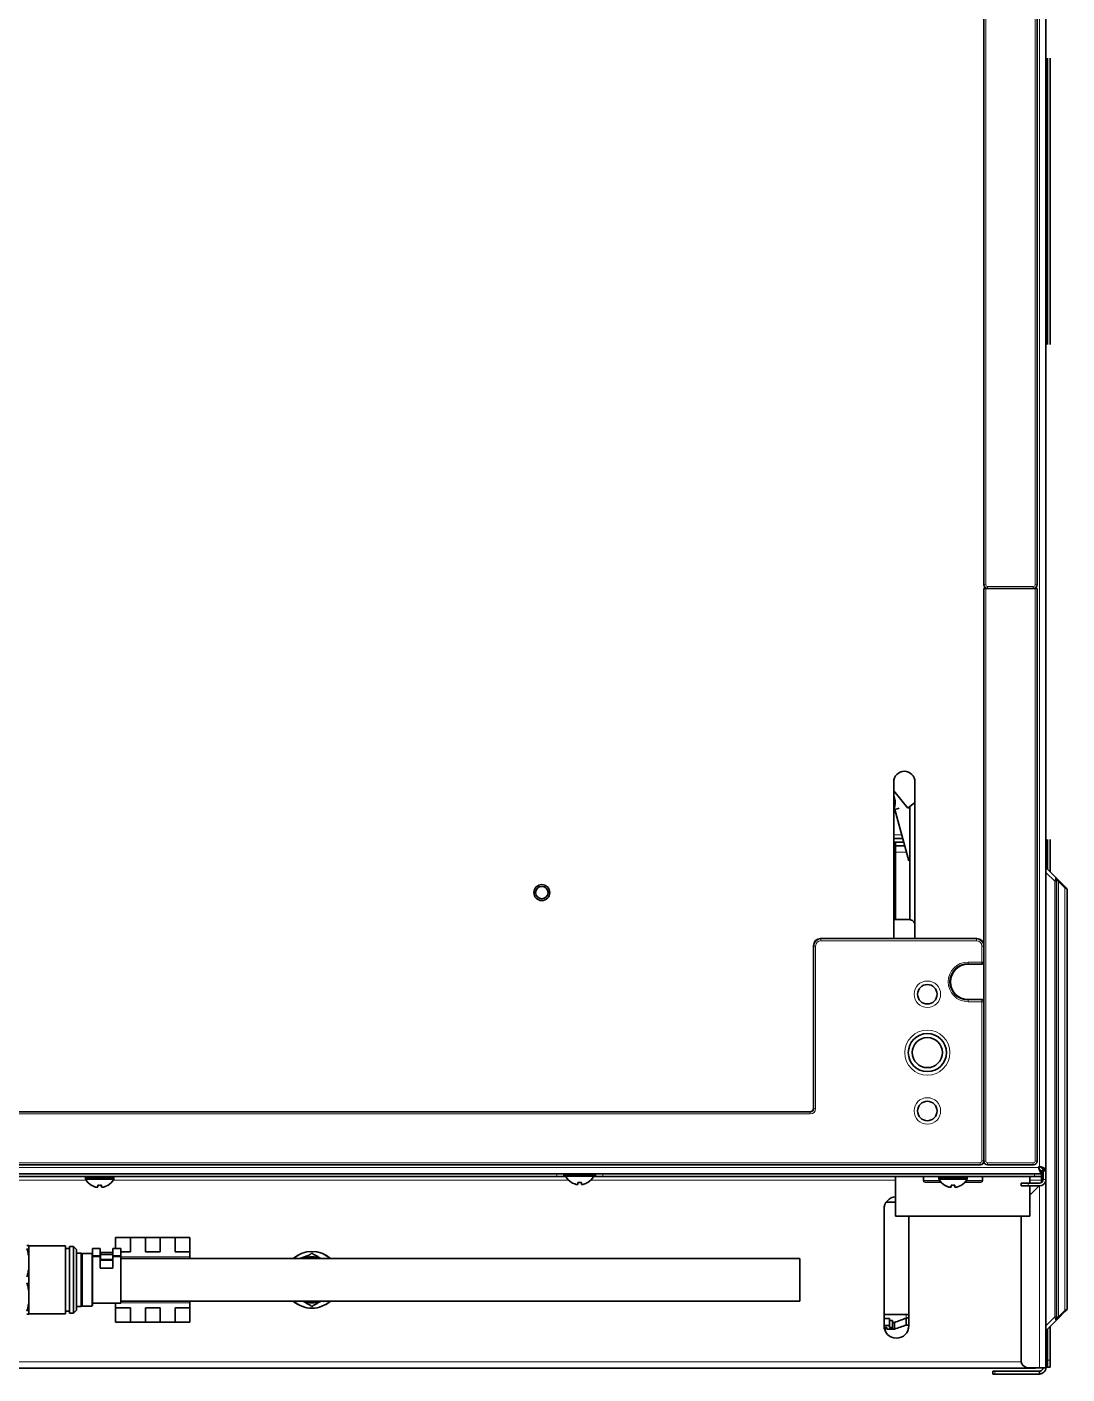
# Model space of a CAD drawing. Header units: inches. Extents: x -1096 to 3103, y -191 to 3207.
# Drawn here: x 1507.5 to 1801.6, y 2397.5 to 2778.4 of the extents above; entities that cross this region are included whole.
import ezdxf

# ---------------------------------------------------------------- set-up
doc = ezdxf.new("R2010")
doc.units = ezdxf.units.IN

msp = doc.modelspace()

# ---------------------------------------------------------------- linework, layer by layer
at = {"lineweight": 35}
for p, q in [((1778.11, 2620.64), (1778.11, 3046.64)), ((1793.11, 3046.64), (1793.11, 2620.64)), ((1795.61, 2455.28), (1795.61, 3028.14)), ((1796.06, 2688.65), (1796.06, 2769.63)), ((1796.86, 2688.65), (1796.86, 2769.63)), ((1778.16, 2619.64), (1778.11, 2619.64)), ((1778.11, 2457.64), (1778.11, 2619.64)), ((1778.66, 2619.64), (1778.16, 2619.64)), ((1792.55, 2619.64), (1778.66, 2619.64)), ((1793.05, 2619.64), (1792.55, 2619.64)), ((1793.11, 2619.64), (1793.05, 2619.64)), ((1793.11, 2619.64), (1793.11, 2457.64)), ((1752.61, 2564.94), (1752.61, 2520.64)), ((1758.61, 2520.64), (1758.61, 2564.94)), ((1752.61, 2562.41), (1756.6, 2557.51)), ((1752.61, 2557.05), (1754.17, 2557.47)), ((1752.96, 2557.15), (1756.86, 2542.62)), ((1756.6, 2557.51), (1758.61, 2559.14)), ((1757.11, 2557.92), (1757.11, 2526.02)), ((1755.16, 2548.94), (1752.61, 2548.94)), ((1796.06, 2540.3), (1796.06, 2548.65)), ((1796.86, 2539.5), (1796.86, 2548.65)), ((1752.6, 2547.64), (1753.11, 2547.64)), ((1755.43, 2547.94), (1752.61, 2547.94)), ((1753.11, 2526.04), (1753.11, 2547.64)), ((1755.73, 2546.84), (1753.11, 2546.84)), ((1757.11, 2542.69), (1756.86, 2542.62)), ((1795.61, 2540.74), (1798.46, 2537.89)), ((1798.46, 2537.89), (1799.19, 2537.15)), ((1798.61, 2537.53), (1798.61, 2536.84)), ((1799.19, 2537.15), (1801.02, 2535.33)), ((1798.61, 2536.84), (1798.61, 2413.64)), ((1798.61, 2535.22), (1798.61, 2535.22)), ((1801.02, 2535.33), (1801.46, 2534.89)), ((1801.61, 2534.53), (1801.61, 2415.95)), ((1756.81, 2526.04), (1752.61, 2526.04)), ((1729.91, 2472.64), (1729.91, 2518.64)), ((1731.9, 2520.64), (1776.11, 2520.64)), ((1778.11, 2518.64), (1778.11, 2513.89)), ((1777.61, 2513.39), (1773.61, 2513.39)), ((1773.61, 2503.39), (1777.61, 2503.39)), ((1778.11, 2502.89), (1778.11, 2457.64)), ((1798.61, 2476.26), (1798.61, 2476.26)), ((1798.61, 2474.22), (1798.61, 2474.22)), ((1327.31, 2471.64), (1728.91, 2471.64)), ((1794.46, 2454.14), (1261.75, 2454.14)), ((1777.11, 2456.64), (1279.11, 2456.64)), ((1657.31, 2454.14), (1390.31, 2454.14)), ((1657.31, 2453.34), (1390.31, 2453.34)), ((1659.31, 2453.34), (1657.31, 2453.34)), ((1659.31, 2454.14), (1659.31, 2453.34)), ((1659.86, 2453.34), (1659.31, 2453.34)), ((1659.81, 2453.74), (1659.81, 2453.54)), ((1668.31, 2453.34), (1667.75, 2453.34)), ((1667.81, 2453.54), (1667.81, 2453.74)), ((1668.31, 2453.34), (1668.31, 2454.14)), ((1670.31, 2453.34), (1668.31, 2453.34)), ((1792.36, 2454.14), (1670.31, 2454.14)), ((1792.36, 2453.34), (1670.31, 2453.34)), ((1753.11, 2453.34), (1753.11, 2442.14)), ((1760.98, 2453.34), (1760.98, 2452.24)), ((1777.73, 2452.24), (1777.73, 2453.34)), ((1792.11, 2456.64), (1779.11, 2456.64)), ((1791.11, 2451.5), (1791.11, 2453.34)), ((1794.36, 2453.34), (1792.36, 2453.34)), ((1793.58, 2455.86), (1793.56, 2455.92)), ((1793.89, 2456.17), (1793.83, 2456.19)), ((1794.36, 2454.14), (1794.36, 2453.34)), ((1794.36, 2453.34), (1794.36, 2452.34)), ((1794.8, 2454.94), (1794.46, 2454.94)), ((1794.8, 2454.14), (1794.46, 2454.14)), ((1794.81, 2454.94), (1794.48, 2454.94)), ((1794.8, 2454.94), (1794.8, 2454.14)), ((1794.81, 2454.94), (1794.81, 2455.28)), ((1794.81, 2454.94), (1794.81, 2452.5)), ((1795.61, 2454.94), (1794.81, 2454.94)), ((1795.61, 2454.94), (1795.61, 2455.28)), ((1795.61, 2454.94), (1795.61, 2452.5)), ((1524.11, 2452.94), (1524.11, 2452.74)), ((1525.81, 2450.86), (1525.81, 2450.9)), ((1530.41, 2450.9), (1530.41, 2450.86)), ((1532.11, 2452.74), (1532.11, 2452.94)), ((1661.51, 2451.66), (1661.51, 2451.7)), ((1666.11, 2451.7), (1666.11, 2451.66)), ((1761.48, 2451.74), (1765.99, 2451.74)), ((1765.36, 2452.94), (1765.36, 2452.74)), ((1767.06, 2450.86), (1767.06, 2450.9)), ((1771.66, 2450.9), (1771.66, 2450.86)), ((1772.72, 2451.74), (1777.23, 2451.74)), ((1773.36, 2452.74), (1773.36, 2452.94)), ((1788.61, 2451.5), (1790.61, 2451.5)), ((1788.61, 2450.7), (1788.61, 2451.5)), ((1790.61, 2450.7), (1788.61, 2450.7)), ((1793.81, 2451.5), (1790.61, 2451.5)), ((1793.81, 2450.7), (1790.61, 2450.7)), ((1791.11, 2442.14), (1791.11, 2450.7)), ((1791.11, 2448.1), (1793.71, 2450.7)), ((1794.36, 2452.34), (1794.36, 2451.66)), ((1795.46, 2451.8), (1795.61, 2451.8)), ((1795.61, 2451.8), (1795.47, 2451.8)), ((1795.61, 2452.5), (1795.61, 2451.8)), ((1795.61, 2451.8), (1795.61, 2451.8)), ((1795.61, 2399.3), (1795.61, 2451.8)), ((1753.11, 2446.12), (1750.47, 2446.12)), ((1749.86, 2411.14), (1749.86, 2444.14)), ((1791.11, 2442.14), (1753.11, 2442.14)), ((1756.86, 2442.14), (1756.86, 2411.14)), ((1788.61, 2442.14), (1788.61, 2401.3)), ((1532.61, 2432.97), (1532.61, 2436.14)), ((1532.61, 2436.14), (1536.81, 2436.14)), ((1536.81, 2433.8), (1536.81, 2436.14)), ((1536.81, 2436.14), (1541.01, 2436.14)), ((1541.01, 2436.14), (1541.01, 2433.8)), ((1541.01, 2436.14), (1545.21, 2436.14)), ((1545.21, 2433.8), (1545.21, 2436.14)), ((1545.21, 2436.14), (1549.41, 2436.14)), ((1549.41, 2436.14), (1553.61, 2436.14)), ((1549.41, 2436.14), (1549.41, 2433.8)), ((1553.61, 2436.14), (1553.61, 2432.09)), ((1508.06, 2430.46), (1508.06, 2433.89)), ((1518.46, 2433.79), (1508.06, 2433.79)), ((1508.06, 2430.46), (1508.06, 2427.57)), ((1518.46, 2424.14), (1518.46, 2433.79)), ((1519.56, 2433.04), (1518.46, 2433.04)), ((1519.56, 2424.14), (1519.56, 2433.54)), ((1520.71, 2433.54), (1519.56, 2433.54)), ((1521.56, 2432.69), (1520.71, 2433.54)), ((1520.71, 2424.14), (1520.71, 2433.54)), ((1521.56, 2424.14), (1521.56, 2432.69)), ((1522.76, 2431.69), (1521.56, 2431.69)), ((1523.06, 2431.39), (1523.06, 2416.89)), ((1523.06, 2416.89), (1523.06, 2431.39)), ((1525.86, 2431.59), (1523.26, 2431.59)), ((1526.06, 2431.39), (1526.06, 2432.97)), ((1528.26, 2432.97), (1526.06, 2432.97)), ((1526.06, 2431.39), (1526.06, 2416.89)), ((1528.26, 2430.74), (1526.06, 2430.74)), ((1528.26, 2432.97), (1528.26, 2430.99)), ((1528.26, 2430.99), (1528.26, 2430.74)), ((1528.26, 2427.44), (1528.26, 2430.74)), ((1531.81, 2431.87), (1528.31, 2431.87)), ((1528.31, 2431.35), (1528.31, 2431.87)), ((1531.81, 2431.35), (1528.31, 2431.35)), ((1528.31, 2429.95), (1528.31, 2431.35)), ((1531.81, 2431.87), (1531.81, 2431.35)), ((1531.81, 2431.35), (1531.81, 2429.95)), ((1531.86, 2430.99), (1531.86, 2432.97)), ((1534.06, 2432.97), (1531.86, 2432.97)), ((1531.86, 2430.74), (1531.86, 2430.99)), ((1531.86, 2430.74), (1531.86, 2427.44)), ((1534.06, 2430.74), (1531.86, 2430.74)), ((1534.06, 2432.97), (1534.06, 2430.99)), ((1536.81, 2432.09), (1534.06, 2432.09)), ((1534.06, 2430.99), (1534.06, 2430.74)), ((1534.06, 2430.74), (1534.06, 2417.54)), ((1536.81, 2433.8), (1536.81, 2432.09)), ((1541.01, 2432.09), (1541.01, 2433.8)), ((1545.21, 2432.09), (1541.01, 2432.09)), ((1545.21, 2433.8), (1545.21, 2432.09)), ((1549.41, 2432.09), (1549.41, 2433.8)), ((1553.61, 2432.09), (1549.41, 2432.09)), ((1553.61, 2432.09), (1553.61, 2430.64)), ((1553.61, 2430.64), (1553.61, 2430.14)), ((1584.96, 2430.29), (1584.8, 2430.23)), ((1584.96, 2430.29), (1586.73, 2430.93)), ((1508.06, 2427.57), (1508.06, 2420.71)), ((1528.31, 2430.14), (1528.26, 2430.14)), ((1531.86, 2427.44), (1528.26, 2427.44)), ((1528.31, 2429.75), (1528.31, 2429.95)), ((1528.31, 2429.75), (1531.81, 2429.75)), ((1531.86, 2430.14), (1531.81, 2430.14)), ((1531.81, 2429.95), (1531.81, 2429.75)), ((1726.06, 2430.14), (1534.06, 2430.14)), ((1726.06, 2418.14), (1726.06, 2430.14)), ((1518.46, 2414.49), (1518.46, 2424.14)), ((1519.56, 2414.74), (1519.56, 2424.14)), ((1520.71, 2414.74), (1520.71, 2424.14)), ((1521.56, 2415.59), (1521.56, 2424.14)), ((1508.06, 2420.71), (1508.06, 2417.82)), ((1508.06, 2414.39), (1508.06, 2417.82)), ((1518.46, 2415.24), (1519.56, 2415.24)), ((1520.71, 2414.74), (1521.56, 2415.59)), ((1521.56, 2416.59), (1522.76, 2416.59)), ((1523.26, 2416.69), (1525.86, 2416.69)), ((1526.06, 2417.54), (1534.06, 2417.54)), ((1532.61, 2416.19), (1532.61, 2417.64)), ((1532.61, 2412.14), (1532.61, 2416.19)), ((1532.61, 2416.19), (1536.81, 2416.19)), ((1534.06, 2418.14), (1726.06, 2418.14)), ((1536.81, 2416.19), (1536.81, 2414.48)), ((1541.01, 2416.19), (1545.21, 2416.19)), ((1541.01, 2414.48), (1541.01, 2416.19)), ((1545.21, 2416.19), (1545.21, 2414.48)), ((1549.41, 2414.48), (1549.41, 2416.19)), ((1549.41, 2416.19), (1553.61, 2416.19)), ((1553.61, 2418.14), (1553.61, 2417.64)), ((1553.61, 2417.64), (1553.61, 2416.19)), ((1553.61, 2416.19), (1553.61, 2412.14)), ((1591.25, 2418), (1591.41, 2418.05)), ((1798.61, 2415.26), (1798.61, 2415.26)), ((1801.02, 2415.15), (1799.19, 2413.33)), ((1801.46, 2415.59), (1801.02, 2415.15)), ((1508.06, 2414.49), (1518.46, 2414.49)), ((1519.56, 2414.74), (1520.71, 2414.74)), ((1536.81, 2412.14), (1532.61, 2412.14)), ((1536.81, 2412.14), (1536.81, 2414.48)), ((1536.81, 2412.14), (1541.01, 2412.14)), ((1541.01, 2414.48), (1541.01, 2412.14)), ((1545.21, 2412.14), (1541.01, 2412.14)), ((1545.21, 2412.14), (1545.21, 2414.48)), ((1545.21, 2412.14), (1549.41, 2412.14)), ((1549.41, 2414.48), (1549.41, 2412.14)), ((1553.61, 2412.14), (1549.41, 2412.14)), ((1749.86, 2414.36), (1756.16, 2414.36)), ((1749.86, 2413.2), (1751.42, 2413.2)), ((1751.42, 2412.64), (1751.42, 2413.2)), ((1751.42, 2412.64), (1751.42, 2410.71)), ((1752.24, 2412.64), (1751.42, 2412.64)), ((1752.24, 2412.09), (1752.24, 2412.64)), ((1752.24, 2412.09), (1752.24, 2410.21)), ((1752.24, 2412.09), (1752.82, 2412.09)), ((1752.82, 2410.21), (1752.82, 2412.09)), ((1756.16, 2413.34), (1756.16, 2411.34)), ((1798.46, 2412.59), (1795.61, 2409.74)), ((1799.19, 2413.33), (1798.46, 2412.59)), ((1798.61, 2412.95), (1799.19, 2413.68)), ((1798.61, 2413.64), (1798.61, 2412.95)), ((1751.42, 2411.21), (1749.86, 2411.21)), ((1749.88, 2410.71), (1750.66, 2410.71)), ((1750.16, 2410.71), (1750.16, 2409.71)), ((1750.66, 2410.71), (1750.66, 2410.21)), ((1750.66, 2410.21), (1752.24, 2410.21)), ((1751.42, 2410.71), (1752.24, 2410.71)), ((1752.82, 2410.21), (1752.24, 2410.21)), ((1796.06, 2401.44), (1796.06, 2410.19)), ((1796.86, 2401.44), (1796.86, 2411)), ((1796.06, 2399.44), (1796.06, 2401.44)), ((1796.86, 2401.44), (1796.86, 2399.44)), ((1792.35, 2399.14), (1410.7, 2399.14)), ((1780.61, 2398.3), (1781.19, 2398.3)), ((1780.61, 2397.5), (1780.61, 2398.3)), ((1781.19, 2397.5), (1780.61, 2397.5)), ((1793.81, 2398.3), (1781.19, 2398.3)), ((1781.19, 2397.5), (1793.81, 2397.5)), ((1790.61, 2399.3), (1793.81, 2399.3)), ((1793.81, 2399.3), (1795.61, 2399.3)), ((1793.81, 2398.3), (1793.81, 2397.5)), ((1796.86, 2399.44), (1796.06, 2399.44))]:
    msp.add_line(p, q, dxfattribs=at)
at = {"lineweight": 13}
for p, q in [((1778.16, 2620.69), (1778.16, 3046.59)), ((1778.66, 3046.59), (1778.66, 2620.69)), ((1792.55, 2620.69), (1792.55, 3046.59)), ((1793.05, 3046.59), (1793.05, 2620.69)), ((1793.81, 2456.19), (1793.81, 3028.14)), ((1778.11, 2620.64), (1778.16, 2620.69)), ((1778.16, 2620.69), (1778.66, 2620.69)), ((1778.16, 2457.69), (1778.16, 2619.64)), ((1778.66, 2619.64), (1778.66, 2457.69)), ((1779.16, 2619.69), (1779.11, 2619.64)), ((1779.16, 2619.69), (1779.16, 2620.19)), ((1779.16, 2620.19), (1792.05, 2620.19)), ((1792.05, 2619.69), (1779.16, 2619.69)), ((1792.05, 2619.69), (1792.05, 2620.19)), ((1792.11, 2619.64), (1792.05, 2619.69)), ((1793.05, 2620.69), (1792.55, 2620.69)), ((1792.55, 2457.69), (1792.55, 2619.64)), ((1793.05, 2620.69), (1793.11, 2620.64)), ((1793.05, 2619.64), (1793.05, 2457.69)), ((1752.86, 2560.44), (1752.61, 2560.37)), ((1754.89, 2549.94), (1752.6, 2549.94)), ((1756.21, 2545.04), (1753.11, 2545.04)), ((1798.12, 2536.84), (1795.61, 2539.36)), ((1799.19, 2536.8), (1798.61, 2537.53)), ((1798.61, 2536.84), (1798.12, 2536.84)), ((1798.12, 2413.64), (1798.12, 2536.84)), ((1801.02, 2534.97), (1799.19, 2536.8)), ((1799.19, 2536.8), (1799.19, 2413.68)), ((1801.61, 2534.53), (1801.02, 2534.97)), ((1801.02, 2415.51), (1801.02, 2534.97)), ((1730.01, 2518.54), (1729.91, 2518.64)), ((1730.01, 2472.53), (1730.01, 2518.54)), ((1730.01, 2518.54), (1730.51, 2518.54)), ((1730.51, 2518.54), (1730.51, 2472.53)), ((1731.9, 2520.64), (1732.01, 2520.54)), ((1732.01, 2520.54), (1776, 2520.54)), ((1732.01, 2520.54), (1732.01, 2520.04)), ((1776, 2520.04), (1732.01, 2520.04)), ((1776, 2520.54), (1776.11, 2520.64)), ((1776, 2520.54), (1776, 2520.04)), ((1777.5, 2514), (1777.5, 2518.54)), ((1778, 2518.54), (1777.5, 2518.54)), ((1778.11, 2518.64), (1778, 2518.54)), ((1778, 2518.54), (1778, 2514)), ((1773.61, 2513.5), (1773.61, 2514)), ((1773.61, 2514), (1777.5, 2514)), ((1773.61, 2513.39), (1773.61, 2513.5)), ((1777.5, 2513.5), (1773.61, 2513.5)), ((1777.5, 2513.5), (1777.5, 2514)), ((1778, 2514), (1777.5, 2514)), ((1777.61, 2513.39), (1777.5, 2513.5)), ((1778, 2514), (1778.11, 2513.89)), ((1773.61, 2503.39), (1773.61, 2503.29)), ((1773.61, 2503.29), (1777.5, 2503.29)), ((1773.61, 2503.29), (1773.61, 2502.79)), ((1777.5, 2502.79), (1773.61, 2502.79)), ((1777.5, 2503.29), (1777.61, 2503.39)), ((1777.5, 2503.29), (1777.5, 2502.79)), ((1777.5, 2502.79), (1778, 2502.79)), ((1777.5, 2457.75), (1777.5, 2502.79)), ((1778.11, 2502.89), (1778, 2502.79)), ((1778, 2502.79), (1778, 2457.75)), ((1729.91, 2472.64), (1730.01, 2472.53)), ((1730.01, 2472.53), (1730.51, 2472.53)), ((1327.2, 2471.54), (1729.01, 2471.54)), ((1729.01, 2471.04), (1327.2, 2471.04)), ((1729.01, 2471.54), (1728.91, 2471.64)), ((1729.01, 2471.54), (1729.01, 2471.04)), ((1279.21, 2457.25), (1777, 2457.25)), ((1777, 2456.75), (1777, 2457.25)), ((1778, 2457.75), (1777.5, 2457.75)), ((1778, 2457.75), (1778.11, 2457.64)), ((1778.11, 2457.64), (1778.16, 2457.69)), ((1778.66, 2457.69), (1778.16, 2457.69)), ((1779.16, 2456.69), (1779.16, 2457.19)), ((1779.16, 2457.19), (1792.05, 2457.19)), ((1792.05, 2456.69), (1792.05, 2457.19)), ((1793.05, 2457.69), (1792.55, 2457.69)), ((1793.05, 2457.69), (1793.11, 2457.64)), ((1262.66, 2455.94), (1793.56, 2455.94)), ((1777, 2456.75), (1279.21, 2456.75)), ((1657.31, 2453.34), (1657.31, 2454.14)), ((1659.81, 2453.74), (1667.81, 2453.74)), ((1659.81, 2453.54), (1667.81, 2453.54)), ((1659.86, 2453.34), (1667.75, 2453.34)), ((1670.31, 2454.14), (1670.31, 2453.34)), ((1777.11, 2456.64), (1777, 2456.75)), ((1779.16, 2456.69), (1779.11, 2456.64)), ((1792.05, 2456.69), (1779.16, 2456.69)), ((1792.11, 2456.64), (1792.05, 2456.69)), ((1792.36, 2453.34), (1792.36, 2454.14)), ((1793.81, 2455.5), (1793.81, 2456.2)), ((1794.48, 2454.94), (1794.48, 2454.94)), ((1794.48, 2451.76), (1794.48, 2454.14)), ((1393.62, 2452.34), (1524.29, 2452.34)), ((1524.11, 2452.94), (1532.11, 2452.94)), ((1524.11, 2452.74), (1532.11, 2452.74)), ((1524.16, 2452.54), (1532.05, 2452.54)), ((1531.93, 2452.34), (1660.63, 2452.34)), ((1666.97, 2452.34), (1753.1, 2452.34)), ((1765.6, 2452.24), (1760.98, 2452.24)), ((1765.36, 2452.94), (1773.36, 2452.94)), ((1765.36, 2452.74), (1773.36, 2452.74)), ((1765.41, 2452.54), (1773.3, 2452.54)), ((1777.73, 2452.24), (1773.11, 2452.24)), ((1790.61, 2451.5), (1790.61, 2450.7)), ((1791.1, 2452.34), (1794.36, 2452.34)), ((1793.81, 2399.3), (1793.81, 2450.7)), ((1794.81, 2452.5), (1795.61, 2452.5)), ((1522.76, 2431.69), (1522.76, 2416.59)), ((1523.26, 2431.59), (1523.26, 2416.69)), ((1525.86, 2416.69), (1525.86, 2431.59)), ((1528.26, 2430.99), (1526.06, 2430.99)), ((1534.06, 2430.99), (1531.86, 2430.99)), ((1534.06, 2430.64), (1553.61, 2430.64)), ((1531.81, 2429.95), (1528.31, 2429.95)), ((1553.61, 2417.64), (1534.06, 2417.64)), ((1799.19, 2413.68), (1801.02, 2415.51)), ((1801.02, 2415.51), (1801.61, 2415.95)), ((1756.16, 2414.36), (1756.16, 2413.34)), ((1795.61, 2411.12), (1798.12, 2413.64)), ((1798.61, 2413.64), (1798.12, 2413.64)), ((1750.11, 2409.84), (1750.11, 2410.71)), ((1410.79, 2400.94), (1788.63, 2400.94)), ((1796.06, 2401.44), (1796.86, 2401.44)), ((1781.19, 2398.3), (1781.19, 2397.5))]:
    msp.add_line(p, q, dxfattribs=at)
at = {"lineweight": 35}
for centre, radius in [((1653.11, 2533.64), 2.25), ((1653.11, 2533.64), 1.75), ((1762.11, 2504.89), 2.75), ((1762.11, 2488.39), 5.38), ((1762.11, 2488.39), 4.25), ((1762.11, 2471.89), 2.75)]:
    msp.add_circle(centre, radius, dxfattribs=at)
at = {"lineweight": 13}
for centre, radius in [((1762.11, 2504.89), 3.75), ((1762.11, 2488.39), 6.38), ((1762.11, 2471.89), 3.75)]:
    msp.add_circle(centre, radius, dxfattribs=at)
at = {"lineweight": 35}
for centre, radius, start, end in [((1755.61, 2564.94), 3, 0, 180), ((1748.27, 2559.21), 4.75, 15, 24.09), ((1748.27, 2559.21), 4.75, 335.9119, 15), ((1798.11, 2537.53), 0.5, 0, 45), ((1801.11, 2534.53), 0.5, 0, 45), ((1756.81, 2524.04), 2, 25.8427, 90), ((1773.61, 2508.39), 5.11, 90, 270), ((1773.61, 2508.39), 5, 90, 270), ((1524.51, 2452.94), 0.4, 90, 180), ((1531.71, 2452.94), 0.4, 0, 90), ((1660.21, 2453.74), 0.4, 90, 180), ((1660.21, 2453.54), 0.4, 180, 210.3012), ((1664, 2455.76), 4.8, 210.3012, 238.6273), ((1663.61, 2455.76), 4.8, 301.3727, 329.6988), ((1667.41, 2453.74), 0.4, 0, 90), ((1667.41, 2453.54), 0.4, 329.6988, 0), ((1765.76, 2452.94), 0.4, 90, 180), ((1772.96, 2452.94), 0.4, 0, 90), ((1793.81, 2455.94), 0.25, 90, 180), ((1524.51, 2452.74), 0.4, 180, 210.3012), ((1528.3, 2454.96), 4.8, 210.3012, 238.6273), ((1527.91, 2454.96), 4.8, 301.3727, 329.6988), ((1531.71, 2452.74), 0.4, 329.6988, 0), ((1761.48, 2452.24), 0.5, 180, 270), ((1765.76, 2452.74), 0.4, 180, 210.3012), ((1769.55, 2454.96), 4.8, 210.3012, 238.6273), ((1769.16, 2454.96), 4.8, 301.3727, 329.6988), ((1772.96, 2452.74), 0.4, 329.6988, 0), ((1777.23, 2452.24), 0.5, 270, 0), ((1793.81, 2452.5), 1.8, 270, 0), ((1793.81, 2452.5), 1, 270, 0), ((1753.36, 2444.14), 3.5, 94.095, 180), ((1522.76, 2431.39), 0.3, 0, 90), ((1523.26, 2431.39), 0.2, 90, 180), ((1525.86, 2431.39), 0.2, 0, 90), ((1588.11, 2424.14), 8, 48.5944, 131.4056), ((1588.11, 2424.14), 6.51, 67.2637, 112.7363), ((1522.76, 2416.89), 0.3, 270, 0), ((1523.26, 2416.89), 0.2, 180, 270), ((1525.86, 2416.89), 0.2, 270, 0), ((1588.11, 2424.14), 8, 228.5887, 270), ((1588.11, 2424.14), 6.51, 247.2637, 292.7363), ((1588.11, 2424.14), 8, 270, 311.4113), ((1801.11, 2415.95), 0.5, 315, 0), ((-28955.58, 93331.63), 95967.23, 288.66222, 288.664325), ((1798.11, 2412.95), 0.5, 315, 0), ((1753.36, 2411.14), 3.5, 180, 0), ((1790.61, 2401.3), 2, 180, 270)]:
    msp.add_arc(centre, radius, start, end, dxfattribs=at)
at = {"lineweight": 13}
for centre, radius, start, end in [((1773.61, 2508.39), 5.61, 90, 270), ((1588.11, 2424.14), 7.9, 49.4212, 130.5788), ((1588.11, 2424.14), 7.9, 229.4156, 270), ((1588.11, 2424.14), 7.9, 270, 310.5844)]:
    msp.add_arc(centre, radius, start, end, dxfattribs=at)
at = {"lineweight": 35}
for centre, major_axis, ratio, start_param, end_param in [((1779.11, 2620.64), (0.707, 0.707), 0.999695, 2.356347, 3.926839), ((1792.11, 2620.64), (-0.707, 0.707), 0.999695, 2.356347, 3.926839), ((1731.91, 2518.64), (1.42, -1.42), 0.998783, 2.356803, 3.926382), ((1776.1, 2518.64), (-1.42, -1.42), 0.998783, 2.356803, 3.926382), ((1777.61, 2513.89), (-0.354, 0.354), 0.998783, 2.356803, 3.926382), ((1777.61, 2502.89), (-0.354, -0.354), 0.998783, 2.356803, 3.926382), ((1728.91, 2472.64), (0.708, -0.708), 0.998783, 5.498396, 7.067974), ((1777.11, 2457.64), (-0.708, 0.708), 0.998783, 2.356803, 3.926382), ((1779.11, 2457.64), (0.707, 0.707), 0.999695, 2.356347, 3.926839), ((1792.11, 2457.64), (-0.707, 0.707), 0.999695, 2.356347, 3.926839)]:
    msp.add_ellipse(centre, major_axis=major_axis, ratio=ratio, start_param=start_param, end_param=end_param, dxfattribs=at)
at = {"lineweight": 13}
for centre, major_axis, ratio, start_param, end_param in [((1779.16, 2620.69), (-0.707, -0.707), 1, 5.497939, 7.068431), ((1779.16, 2620.69), (0.354, 0.354), 0.999695, 2.356347, 3.926839), ((1792.05, 2620.69), (0.707, -0.707), 1, 5.497939, 7.068431), ((1792.05, 2620.69), (-0.354, 0.354), 0.999695, 2.356347, 3.926839), ((1798.11, 2536.83), (-0.35, -1.06), 0.009874, 1.590539, 3.136655), ((1798.84, 2536.8), (-0.354, -0.354), 0.57735, 2.094395, 3.141593), ((1800.67, 2534.97), (-0.354, -0.354), 0.57735, 2.094395, 3.141593), ((1732.01, 2518.53), (1.42, -1.42), 0.999391, 2.356803, 3.926382), ((1732.01, 2518.53), (1.06, -1.06), 0.998783, 2.356803, 3.926382), ((1776, 2518.53), (-1.42, -1.42), 0.999391, 2.356803, 3.926382), ((1776, 2518.53), (-1.06, -1.06), 0.998783, 2.356803, 3.926382), ((1777.5, 2514), (0.354, 0.354), 0.998783, 3.9276, 5.497178), ((1777.5, 2502.79), (-0.354, 0.354), 0.998783, 3.9276, 5.497178), ((1729.01, 2472.54), (0.709, -0.709), 0.997569, 5.498396, 7.067974), ((1729.01, 2472.54), (1.06, -1.06), 0.998783, 5.498396, 7.067974), ((1777, 2457.75), (0.707, -0.707), 0.999999, 5.498396, 7.067974), ((1777, 2457.75), (-0.354, 0.354), 0.998783, 2.356803, 3.926382), ((1779.16, 2457.69), (-0.707, -0.707), 1, 5.497939, 7.068431), ((1779.16, 2457.69), (0.354, 0.354), 0.999695, 2.356347, 3.926839), ((1792.05, 2457.69), (0.707, -0.707), 1, 5.497939, 7.068431), ((1792.05, 2457.69), (-0.354, 0.354), 0.999695, 2.356347, 3.926839), ((1800.67, 2415.51), (0.354, -0.354), 0.57735, 0, 1.047198), ((1798.11, 2413.65), (0.35, -1.06), 0.009874, 0.004937, 1.551054), ((1798.84, 2413.68), (0.354, -0.354), 0.57735, 0, 1.047198)]:
    msp.add_ellipse(centre, major_axis=major_axis, ratio=ratio, start_param=start_param, end_param=end_param, dxfattribs=at)
at = {"lineweight": 35}
for points, knots in [([(1793.58, 2455.79), (1793.57, 2455.82), (1793.57, 2455.84), (1793.56, 2455.89), (1793.56, 2455.92), (1793.56, 2455.94)], [0, 0, 0, 0, 0.5, 0.5, 1, 1, 1, 1]), ([(1794.46, 2454.94), (1794.43, 2454.94), (1794.39, 2454.95), (1794.34, 2454.96), (1794.32, 2454.97), (1794.29, 2454.98), (1794.28, 2454.99), (1794.26, 2455), (1794.25, 2455), (1794.21, 2455.03), (1794.17, 2455.06), (1794.1, 2455.12), (1794.06, 2455.16), (1793.98, 2455.25), (1793.95, 2455.29), (1793.87, 2455.39), (1793.84, 2455.44), (1793.79, 2455.51), (1793.78, 2455.53), (1793.76, 2455.56), (1793.74, 2455.6), (1793.71, 2455.65), (1793.65, 2455.73), (1793.62, 2455.8), (1793.58, 2455.86)], [0, 0, 0, 0, 0.125, 0.125, 0.1875, 0.1875, 0.21875, 0.21875, 0.25, 0.25, 0.375, 0.375, 0.5, 0.5, 0.625, 0.625, 0.75, 0.75, 0.78125, 0.78125, 0.8125, 0.875, 0.875, 1, 1, 1, 1]), ([(1794.46, 2454.14), (1794.43, 2454.14), (1794.39, 2454.15), (1794.34, 2454.18), (1794.32, 2454.19), (1794.29, 2454.22), (1794.28, 2454.23), (1794.26, 2454.24), (1794.25, 2454.25), (1794.21, 2454.3), (1794.17, 2454.35), (1794.11, 2454.44), (1794.1, 2454.47), (1794.07, 2454.53), (1794.06, 2454.54), (1794.04, 2454.58), (1794.03, 2454.6), (1793.99, 2454.69), (1793.95, 2454.77), (1793.89, 2454.91), (1793.88, 2454.95), (1793.85, 2455.03), (1793.84, 2455.05), (1793.82, 2455.1), (1793.81, 2455.12), (1793.76, 2455.25), (1793.73, 2455.35), (1793.67, 2455.51), (1793.65, 2455.57), (1793.63, 2455.65), (1793.62, 2455.68), (1793.6, 2455.74), (1793.59, 2455.76), (1793.58, 2455.79)], [0, 0, 0, 0, 0.125, 0.125, 0.1875, 0.1875, 0.21875, 0.21875, 0.25, 0.25, 0.375, 0.375, 0.4375, 0.4375, 0.46875, 0.46875, 0.5, 0.5, 0.625, 0.625, 0.6875, 0.6875, 0.71875, 0.71875, 0.75, 0.75, 0.875, 0.875, 0.9375, 0.9375, 0.96875, 0.96875, 1, 1, 1, 1]), ([(1793.95, 2456.17), (1793.93, 2456.18), (1793.91, 2456.18), (1793.86, 2456.19), (1793.83, 2456.19), (1793.81, 2456.19)], [0, 0, 0, 0, 0.5, 0.5, 1, 1, 1, 1]), ([(1794.81, 2455.28), (1794.81, 2455.32), (1794.8, 2455.36), (1794.78, 2455.41), (1794.78, 2455.43), (1794.76, 2455.46), (1794.76, 2455.47), (1794.75, 2455.48), (1794.74, 2455.49), (1794.71, 2455.54), (1794.69, 2455.58), (1794.62, 2455.65), (1794.58, 2455.69), (1794.5, 2455.76), (1794.45, 2455.8), (1794.35, 2455.87), (1794.3, 2455.91), (1794.23, 2455.95), (1794.22, 2455.96), (1794.19, 2455.98), (1794.15, 2456.01), (1794.1, 2456.04), (1794.01, 2456.09), (1793.95, 2456.13), (1793.89, 2456.17)], [0, 0, 0, 0, 0.125, 0.125, 0.1875, 0.1875, 0.21875, 0.21875, 0.25, 0.25, 0.375, 0.375, 0.5, 0.5, 0.625, 0.625, 0.75, 0.75, 0.78125, 0.78125, 0.8125, 0.875, 0.875, 1, 1, 1, 1]), ([(1795.61, 2455.28), (1795.61, 2455.32), (1795.6, 2455.36), (1795.56, 2455.41), (1795.55, 2455.43), (1795.53, 2455.46), (1795.52, 2455.47), (1795.5, 2455.48), (1795.49, 2455.49), (1795.44, 2455.54), (1795.39, 2455.58), (1795.3, 2455.63), (1795.27, 2455.65), (1795.22, 2455.68), (1795.2, 2455.69), (1795.17, 2455.71), (1795.15, 2455.72), (1795.05, 2455.76), (1794.97, 2455.8), (1794.84, 2455.85), (1794.79, 2455.87), (1794.72, 2455.9), (1794.7, 2455.91), (1794.65, 2455.93), (1794.62, 2455.94), (1794.5, 2455.98), (1794.39, 2456.02), (1794.23, 2456.07), (1794.18, 2456.09), (1794.09, 2456.12), (1794.07, 2456.13), (1794.01, 2456.15), (1793.98, 2456.16), (1793.95, 2456.17)], [0, 0, 0, 0, 0.125, 0.125, 0.1875, 0.1875, 0.21875, 0.21875, 0.25, 0.25, 0.375, 0.375, 0.4375, 0.4375, 0.46875, 0.46875, 0.5, 0.5, 0.625, 0.625, 0.6875, 0.6875, 0.71875, 0.71875, 0.75, 0.75, 0.875, 0.875, 0.9375, 0.9375, 0.96875, 0.96875, 1, 1, 1, 1]), ([(1525.81, 2450.9), (1526.01, 2450.77), (1526.22, 2450.66), (1526.54, 2450.53), (1526.65, 2450.48), (1526.88, 2450.41), (1526.99, 2450.37), (1527.11, 2450.34)], [0, 0, 0, 0, 0.5, 0.5, 0.75, 0.75, 1, 1, 1, 1]), ([(1528.61, 2450.9), (1528.61, 2450.77), (1528.61, 2450.66), (1528.61, 2450.53), (1528.61, 2450.48), (1528.61, 2450.41), (1528.61, 2450.37), (1528.61, 2450.34)], [0, 0, 0, 0, 0.5, 0.5, 0.75, 0.75, 1, 1, 1, 1]), ([(1661.51, 2451.7), (1661.71, 2451.57), (1661.92, 2451.46), (1662.24, 2451.33), (1662.35, 2451.28), (1662.58, 2451.21), (1662.69, 2451.17), (1662.81, 2451.14)], [0, 0, 0, 0, 0.5, 0.5, 0.75, 0.75, 1, 1, 1, 1]), ([(1664.31, 2451.7), (1664.31, 2451.57), (1664.31, 2451.46), (1664.31, 2451.33), (1664.31, 2451.28), (1664.31, 2451.21), (1664.31, 2451.17), (1664.31, 2451.14)], [0, 0, 0, 0, 0.5, 0.5, 0.75, 0.75, 1, 1, 1, 1]), ([(1767.06, 2450.9), (1767.26, 2450.77), (1767.47, 2450.66), (1767.79, 2450.53), (1767.9, 2450.48), (1768.13, 2450.41), (1768.24, 2450.37), (1768.36, 2450.34)], [0, 0, 0, 0, 0.5, 0.5, 0.75, 0.75, 1, 1, 1, 1]), ([(1769.86, 2450.9), (1769.86, 2450.77), (1769.86, 2450.66), (1769.86, 2450.53), (1769.86, 2450.48), (1769.86, 2450.41), (1769.86, 2450.37), (1769.86, 2450.34)], [0, 0, 0, 0, 0.5, 0.5, 0.75, 0.75, 1, 1, 1, 1]), ([(1507.53, 2433.89), (1507.65, 2433.89), (1507.76, 2433.89), (1507.94, 2433.89), (1508.01, 2433.89), (1508.06, 2433.89)], [0, 0, 0, 0, 0.5, 0.5, 1, 1, 1, 1]), ([(1508.06, 2430.46), (1508.01, 2430.89), (1507.94, 2431.33), (1507.76, 2432.19), (1507.65, 2432.61), (1507.53, 2433.04)], [0, 0, 0, 0, 0.5, 0.5, 1, 1, 1, 1]), ([(1585.5, 2430.14), (1585.63, 2430.22), (1585.75, 2430.29), (1586.13, 2430.51), (1586.39, 2430.65), (1586.76, 2430.87), (1586.89, 2430.94), (1587.08, 2431.05), (1587.14, 2431.09), (1587.26, 2431.16), (1587.32, 2431.19), (1587.63, 2431.37), (1587.87, 2431.51), (1588.11, 2431.65)], [0, 0, 0, 0, 0.136411, 0.136411, 0.424274, 0.424274, 0.568206, 0.568206, 0.640171, 0.640171, 0.712137, 0.712137, 1, 1, 1, 1]), ([(1588.11, 2431.65), (1588.34, 2431.51), (1588.82, 2431.23), (1589.31, 2430.95), (1589.82, 2430.66), (1590.07, 2430.51), (1590.36, 2430.34), (1590.4, 2430.32), (1590.46, 2430.29), (1590.5, 2430.27), (1590.59, 2430.21), (1590.65, 2430.18), (1590.71, 2430.14)], [0, 0, 0, 0, 0.287073, 0.574146, 0.574146, 0.861218, 0.861218, 0.897102, 0.897102, 0.932986, 0.932986, 1, 1, 1, 1]), ([(1507.53, 2424.99), (1507.65, 2425.42), (1507.76, 2425.84), (1507.94, 2426.7), (1508.01, 2427.14), (1508.06, 2427.57)], [0, 0, 0, 0, 0.5, 0.5, 1, 1, 1, 1]), ([(1508.06, 2420.71), (1508.01, 2421.14), (1507.94, 2421.58), (1507.76, 2422.44), (1507.65, 2422.86), (1507.53, 2423.29)], [0, 0, 0, 0, 0.5, 0.5, 1, 1, 1, 1]), ([(1507.53, 2415.24), (1507.65, 2415.67), (1507.76, 2416.09), (1507.94, 2416.95), (1508.01, 2417.39), (1508.06, 2417.82)], [0, 0, 0, 0, 0.5, 0.5, 1, 1, 1, 1]), ([(1588.11, 2416.64), (1587.87, 2416.77), (1587.39, 2417.05), (1586.9, 2417.33), (1586.4, 2417.62), (1586.14, 2417.77), (1585.85, 2417.94), (1585.82, 2417.96), (1585.75, 2418), (1585.72, 2418.01), (1585.62, 2418.07), (1585.56, 2418.1), (1585.5, 2418.14)], [0, 0, 0, 0, 0.287073, 0.574146, 0.574146, 0.861218, 0.861218, 0.897102, 0.897102, 0.932986, 0.932986, 1, 1, 1, 1]), ([(1586.82, 2418.14), (1586.79, 2418.06), (1586.7, 2417.83), (1586.61, 2417.58), (1586.57, 2417.41)], [0, 0, 0, 0, 0.368064, 1, 1, 1, 1]), ([(1590.71, 2418.14), (1590.58, 2418.07), (1590.46, 2417.99), (1590.08, 2417.77), (1589.83, 2417.63), (1589.45, 2417.41), (1589.32, 2417.34), (1589.14, 2417.23), (1589.07, 2417.19), (1588.95, 2417.12), (1588.89, 2417.09), (1588.58, 2416.91), (1588.34, 2416.77), (1588.11, 2416.64)], [0, 0, 0, 0, 0.136411, 0.136411, 0.424274, 0.424274, 0.568206, 0.568206, 0.640171, 0.640171, 0.712137, 0.712137, 1, 1, 1, 1]), ([(1508.06, 2414.39), (1508.01, 2414.39), (1507.94, 2414.39), (1507.76, 2414.39), (1507.65, 2414.39), (1507.53, 2414.39)], [0, 0, 0, 0, 0.5, 0.5, 1, 1, 1, 1]), ([(1756.16, 2414.36), (1756.22, 2414.36), (1756.28, 2414.35), (1756.36, 2414.34), (1756.38, 2414.34), (1756.41, 2414.34), (1756.42, 2414.33), (1756.46, 2414.32), (1756.52, 2414.31), (1756.58, 2414.29), (1756.61, 2414.28), (1756.63, 2414.27), (1756.65, 2414.26), (1756.66, 2414.26), (1756.72, 2414.23), (1756.77, 2414.21), (1756.82, 2414.17), (1756.83, 2414.17), (1756.84, 2414.15), (1756.85, 2414.15), (1756.86, 2414.14)], [0, 0, 0, 0, 0.223927, 0.223927, 0.279908, 0.279908, 0.33589, 0.33589, 0.447853, 0.559816, 0.559816, 0.615798, 0.615798, 0.67178, 0.67178, 0.895706, 0.895706, 0.951688, 0.951688, 1, 1, 1, 1]), ([(1756.87, 2413.52), (1756.85, 2413.51), (1756.83, 2413.5), (1756.8, 2413.48), (1756.79, 2413.47), (1756.77, 2413.46), (1756.74, 2413.45), (1756.7, 2413.43), (1756.63, 2413.41), (1756.58, 2413.39), (1756.51, 2413.37), (1756.49, 2413.37), (1756.47, 2413.37), (1756.42, 2413.36), (1756.35, 2413.35), (1756.29, 2413.34), (1756.24, 2413.34), (1756.22, 2413.34), (1756.19, 2413.34), (1756.18, 2413.34), (1756.16, 2413.34)], [0, 0, 0, 0, 0.113377, 0.113377, 0.168791, 0.168791, 0.224205, 0.335033, 0.335033, 0.556688, 0.556688, 0.612102, 0.612102, 0.667516, 0.778344, 0.889172, 0.889172, 0.944586, 0.944586, 1, 1, 1, 1]), ([(1756.16, 2411.34), (1756.22, 2411.34), (1756.28, 2411.34), (1756.36, 2411.34), (1756.39, 2411.34), (1756.45, 2411.34), (1756.47, 2411.34), (1756.55, 2411.33), (1756.6, 2411.33), (1756.66, 2411.33), (1756.68, 2411.33), (1756.7, 2411.33), (1756.71, 2411.33), (1756.75, 2411.33), (1756.77, 2411.33), (1756.82, 2411.33), (1756.84, 2411.33), (1756.86, 2411.33)], [0, 0, 0, 0, 0.214339, 0.214339, 0.321509, 0.321509, 0.428679, 0.428679, 0.643018, 0.643018, 0.696603, 0.696603, 0.750188, 0.750188, 0.857357, 0.857357, 1, 1, 1, 1]), ([(1792.35, 2399.14), (1792.41, 2399.14), (1792.47, 2399.15), (1792.59, 2399.17), (1792.65, 2399.19), (1792.76, 2399.23), (1792.81, 2399.25), (1792.86, 2399.28)], [0, 0, 0, 0, 0.346906, 0.346906, 0.693812, 0.693812, 1, 1, 1, 1]), ([(1794.81, 2399.3), (1794.81, 2399.17), (1794.78, 2399.04), (1794.68, 2398.8), (1794.61, 2398.68), (1794.42, 2398.5), (1794.31, 2398.43), (1794.07, 2398.32), (1793.94, 2398.3), (1793.81, 2398.3)], [0, 0, 0, 0, 0.25, 0.25, 0.5, 0.5, 0.75, 0.75, 1, 1, 1, 1]), ([(1793.81, 2397.5), (1794.04, 2397.5), (1794.28, 2397.55), (1794.71, 2397.73), (1794.91, 2397.86), (1795.25, 2398.19), (1795.38, 2398.39), (1795.56, 2398.83), (1795.61, 2399.06), (1795.61, 2399.3)], [0, 0, 0, 0, 0.25, 0.25, 0.5, 0.5, 0.75, 0.75, 1, 1, 1, 1]), ([(1795.61, 2399.55), (1795.62, 2399.54), (1795.64, 2399.53), (1795.67, 2399.52), (1795.69, 2399.51), (1795.72, 2399.5), (1795.74, 2399.49), (1795.79, 2399.48), (1795.81, 2399.47), (1795.86, 2399.46), (1795.87, 2399.46), (1795.89, 2399.45), (1795.91, 2399.45), (1795.94, 2399.45), (1795.96, 2399.45), (1795.99, 2399.44), (1795.99, 2399.44), (1796.01, 2399.44), (1796.01, 2399.44), (1796.03, 2399.44), (1796.05, 2399.44), (1796.06, 2399.44), (1796.06, 2399.44)], [0, 0, 0, 0, 0.065417, 0.065417, 0.132408, 0.132408, 0.199399, 0.199399, 0.333381, 0.333381, 0.400372, 0.400372, 0.467363, 0.467363, 0.601345, 0.601345, 0.668336, 0.668336, 0.735327, 0.735327, 0.869309, 1, 1, 1, 1])]:
    msp.add_open_spline(points, degree=3, knots=knots, dxfattribs=at)
at = {"lineweight": 13}
for points in [[(1793.58, 2455.86), (1793.58, 2455.79)], [(1793.89, 2456.17), (1793.95, 2456.17)]]:
    msp.add_open_spline(points, degree=1, dxfattribs=at)
at = {"lineweight": 35}
for points, degree in [([(1794.46, 2454.14), (1794.46, 2454.94)], 1), ([(1794.81, 2455.28), (1795.61, 2455.28)], 1), ([(1527.11, 2450.34), (1527.13, 2450.34), (1527.18, 2450.34), (1527.25, 2450.33), (1527.32, 2450.33), (1527.39, 2450.33), (1527.46, 2450.33), (1527.53, 2450.34), (1527.58, 2450.34), (1527.61, 2450.34)], 3), ([(1527.61, 2450.34), (1527.61, 2450.36), (1527.61, 2450.39), (1527.61, 2450.44), (1527.61, 2450.5), (1527.61, 2450.56), (1527.61, 2450.62), (1527.61, 2450.7), (1527.61, 2450.78), (1527.61, 2450.86), (1527.61, 2450.9)], 3), ([(1527.61, 2450.9), (1527.77, 2450.87), (1528.11, 2450.85), (1528.44, 2450.87), (1528.61, 2450.9)], 3), ([(1528.61, 2450.34), (1528.63, 2450.34), (1528.68, 2450.34), (1528.76, 2450.33), (1528.83, 2450.33), (1528.9, 2450.33), (1528.97, 2450.33), (1529.04, 2450.34), (1529.08, 2450.34), (1529.11, 2450.34)], 3), ([(1529.11, 2450.34), (1529.16, 2450.36), (1529.27, 2450.39), (1529.43, 2450.44), (1529.59, 2450.5), (1529.74, 2450.56), (1529.9, 2450.62), (1530.05, 2450.7), (1530.22, 2450.78), (1530.34, 2450.86), (1530.41, 2450.9)], 3), ([(1662.81, 2451.14), (1662.83, 2451.14), (1662.88, 2451.14), (1662.95, 2451.13), (1663.02, 2451.13), (1663.09, 2451.13), (1663.16, 2451.13), (1663.23, 2451.14), (1663.28, 2451.14), (1663.31, 2451.14)], 3), ([(1663.31, 2451.14), (1663.31, 2451.16), (1663.31, 2451.19), (1663.31, 2451.24), (1663.31, 2451.3), (1663.31, 2451.36), (1663.31, 2451.42), (1663.31, 2451.5), (1663.31, 2451.58), (1663.31, 2451.66), (1663.31, 2451.7)], 3), ([(1663.31, 2451.7), (1663.47, 2451.67), (1663.81, 2451.65), (1664.14, 2451.67), (1664.31, 2451.7)], 3), ([(1664.31, 2451.14), (1664.33, 2451.14), (1664.38, 2451.14), (1664.46, 2451.13), (1664.53, 2451.13), (1664.6, 2451.13), (1664.67, 2451.13), (1664.74, 2451.14), (1664.78, 2451.14), (1664.81, 2451.14)], 3), ([(1664.81, 2451.14), (1664.86, 2451.16), (1664.97, 2451.19), (1665.13, 2451.24), (1665.29, 2451.3), (1665.44, 2451.36), (1665.6, 2451.42), (1665.75, 2451.5), (1665.92, 2451.58), (1666.04, 2451.66), (1666.11, 2451.7)], 3), ([(1768.36, 2450.34), (1768.38, 2450.34), (1768.43, 2450.34), (1768.5, 2450.33), (1768.57, 2450.33), (1768.64, 2450.33), (1768.71, 2450.33), (1768.78, 2450.34), (1768.83, 2450.34), (1768.86, 2450.34)], 3), ([(1768.86, 2450.34), (1768.86, 2450.36), (1768.86, 2450.39), (1768.86, 2450.44), (1768.86, 2450.5), (1768.86, 2450.56), (1768.86, 2450.62), (1768.86, 2450.7), (1768.86, 2450.78), (1768.86, 2450.86), (1768.86, 2450.9)], 3), ([(1768.86, 2450.9), (1769.02, 2450.87), (1769.36, 2450.85), (1769.69, 2450.87), (1769.86, 2450.9)], 3), ([(1769.86, 2450.34), (1769.88, 2450.34), (1769.93, 2450.34), (1770.01, 2450.33), (1770.08, 2450.33), (1770.15, 2450.33), (1770.22, 2450.33), (1770.29, 2450.34), (1770.33, 2450.34), (1770.36, 2450.34)], 3), ([(1770.36, 2450.34), (1770.41, 2450.36), (1770.52, 2450.39), (1770.68, 2450.44), (1770.84, 2450.5), (1770.99, 2450.56), (1771.15, 2450.62), (1771.3, 2450.7), (1771.47, 2450.78), (1771.59, 2450.86), (1771.66, 2450.9)], 3), ([(1585.02, 2430.14), (1585, 2430.19), (1584.98, 2430.24), (1584.96, 2430.29)], 3), ([(1591.19, 2418.14), (1591.21, 2418.09), (1591.23, 2418.04), (1591.25, 2418)], 3), ([(1752.82, 2412.09), (1753.93, 2412.5), (1755.05, 2412.92), (1756.16, 2413.34)], 3)]:
    msp.add_open_spline(points, degree=degree, dxfattribs=at)

doc.saveas('drawing.dxf')
